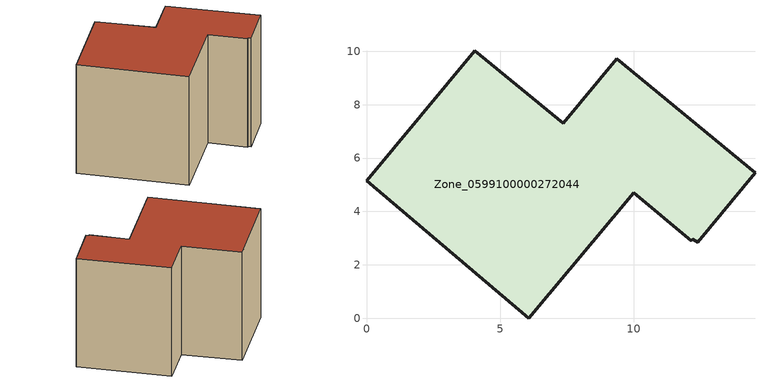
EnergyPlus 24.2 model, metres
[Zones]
Zone_0599100000272044
 floor ground (C_G): 12.15,2.91 10,4.71 6.07,0 0,5.15 4.06,10.02 7.36,7.3 9.36,9.71 14.54,5.45 12.39,2.85 12.2,2.97 z0
 wall outside (C_F): 4.06,10.02 0,5.15 6.07,0 10,4.71 12.15,2.91 12.2,2.97 12.39,2.85 14.54,5.45 9.36,9.71 7.36,7.3 4.06,10.02 z0:8.47
 roof outside (C_R): 10,4.71 12.15,2.91 12.2,2.97 12.39,2.85 14.54,5.45 9.36,9.71 7.36,7.3 4.06,10.02 0,5.15 6.07,0 z8.47
[BUILDING]
Pand.0599100000272044: North Axis=0; Terrain=City; Loads Convergence Tolerance Value=0.04; Temperature Convergence Tolerance Value=0.4; Solar Distribution=FullExterior; Maximum Number of Warmup Days=25; Minimum Number of Warmup Days=1
[Site:Location]
Rotterdam.The.Hague.AP_ZH_NLD Design_Conditions: Latitude=51.96; Longitude=4.45; Time Zone=1; Elevation=-4.5
[SITE:GROUNDTEMPERATURE:BUILDINGSURFACE]
18, 18, 18, 18, 18, 18, 18, 18, 18, 18, 18, 18
[MATERIAL] Thermal Absorptance=0.9; Solar Absorptance=0.7; Visible Absorptance=0.7
Name | Roughness | Thickness | Conductivity | Density | Specific Heat
G.TC.1946-1964 | MediumSmooth | 0.15 | 1 | 540 | 1210
F.TC.1946-1964 | Rough | 0.3 | 0.857143 | 1920 | 840
R.TC.1946-1964 | MediumRough | 0.2 | 0.235294 | 1500 | 1000
[CONSTRUCTION]
C_G: G.TC.1946-1964
C_F: F.TC.1946-1964
C_R: R.TC.1946-1964
[ZONE]
Zone_0599100000272044: Type=1; Multiplier=1; Ceiling Height=Autocalculate; Volume=Autocalculate; Floor Area=autocalculate; Part of Total Floor Area=Yes
[ZONEINFILTRATION:DESIGNFLOWRATE]
Infil_Zone_0599100000272044: Zone or ZoneList or Space or SpaceList=Zone_0599100000272044; Schedule=AlwaysOn; Design Flow Rate Calculation Method=Flow/Area; Flow Rate per Floor Area=0.003; Constant Term Coefficient=1; Temperature Term Coefficient=0; Velocity Term Coefficient=0; Velocity Squared Term Coefficient=0
[HVACTEMPLATE:ZONE:IDEALLOADSAIRSYSTEM]
Zone_0599100000272044: Maximum Heating Supply Air Temperature=50; Minimum Cooling Supply Air Temperature=13; Maximum Heating Supply Air Humidity Ratio=0.0156; Minimum Cooling Supply Air Humidity Ratio=0.0077; Heating Limit=NoLimit; Cooling Limit=NoLimit; Dehumidification Control Type=ConstantSensibleHeatRatio; Cooling Sensible Heat Ratio=0.7; Dehumidification Setpoint=60; Humidification Control Type=None; Humidification Setpoint=30; Outdoor Air Method=None; Outdoor Air Flow Rate per Person=0.00944; Outdoor Air Flow Rate per Zone Floor Area=0; Outdoor Air Flow Rate per Zone=0; Demand Controlled Ventilation Type=None; Outdoor Air Economizer Type=NoEconomizer; Heat Recovery Type=None; Sensible Heat Recovery Effectiveness=0.7; Latent Heat Recovery Effectiveness=0.65
[ZONECONTROL:THERMOSTAT]
ThermostatControl_Zone_0599100000272044: Zone or ZoneList=Zone_0599100000272044; Control Type Schedule=DualSetpointControlType; Control 1=Thermostat_Zone_0599100000272044; Temperature Difference Between Cutout And Setpoint=0
[THERMOSTATSETPOINT:DUALSETPOINT]
Thermostat_Zone_0599100000272044: Heating Setpoint Temperature Schedule=HeatingSetpoint_Zone_0599100000272044; Cooling Setpoint Temperature Schedule=CoolingSetpoint_Zone_0599100000272044
[SCHEDULE:COMPACT]
HeatingSetpoint_Zone_0599100000272044: Through: 12/31, For: AllDays, Until: 24:00, 21
CoolingSetpoint_Zone_0599100000272044: Through: 12/31, For: AllDays, Until: 24:00, 24
DualSetpointControlType: Through: 12/31, For: AllDays, Until: 24:00, 4
AlwaysOn: Through: 12/31, For: AllDays, Until: 24:00, 1
